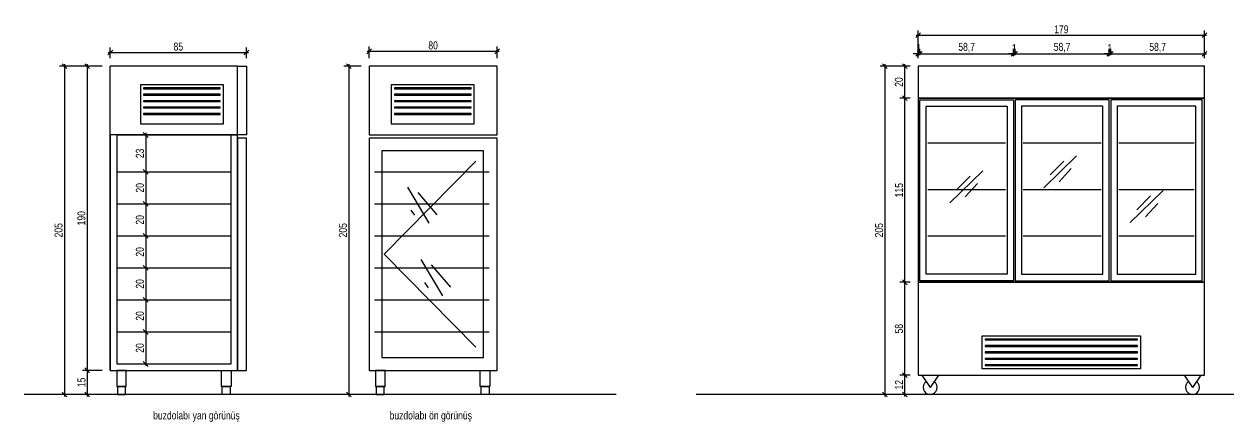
# Model space of a CAD drawing. Header units: millimetres. Extents: x 14735 to 40675, y 3704 to 9569.
# Drawn here: x 19438 to 20191, y 4731 to 4979 of the extents above; entities that cross this region are included whole.
import ezdxf

# ---------------------------------------------------------------- set-up
doc = ezdxf.new("R2010")
doc.units = ezdxf.units.MM
doc.layers.get('0').update_dxf_attribs({"lineweight": 25})
doc.styles.add('UBN', font='GOTHIC.TTF', dxfattribs={"width": 0.8})
doc.dimstyles.new('U_DIM_1_50', dxfattribs={"dimtxt": 5, "dimasz": 3, "dimexe": 3, "dimexo": 5, "dimgap": 1, "dimtad": 1, "dimdec": 1, "dimzin": 11, "dimtxsty": 'UBN', "dimblk": 'OBLIQUE', "dimcen": 1.5, "dimdle": 1.25, "dimclrd": 251, "dimclre": 251, "dimclrt": 1, "dimadec": 0, "dimazin": 0, "dimtfac": 1.25, "dimtdec": 1, "dimtix": 1, "dimtofl": 0, "dimtmove": 1, "dimatfit": 3, "dimldrblk": 'OBLIQUE', "dimfxl": 5, "dimtolj": 1, "dimtzin": 0, "dimarcsym": 0})

# ---------------------------------------------------------------- blocks, each defined once
blk = doc.blocks.new('_Oblique')
at = {"color": 0, "linetype": 'ByBlock', "lineweight": -2}
blk.add_line((-0.5, -0.5), (0.5, 0.5), dxfattribs=at)
blk = doc.blocks.new('*D121')
at = {"color": 251, "lineweight": -2, "transparency": 16777216}
for p, q in [((19500.66, 4909.93), (19516.79, 4909.93)), ((19513.79, 4911.18), (19513.79, 4885.7)), ((19500.66, 4886.95), (19516.79, 4886.95))]:
    blk.add_line(p, q, dxfattribs=at)
at = {"layer": 'Defpoints', "color": 0, "transparency": 16777216}
for p in [(19495.66, 4909.93, 0), (19495.66, 4886.95, 0), (19513.79, 4886.95)]:
    blk.add_point(p, dxfattribs=at)
at = {"color": 251, "lineweight": -2, "transparency": 16777216, "xscale": 3, "yscale": 3, "zscale": 3}
for p, rotation in [((19513.79, 4909.93), 90), ((19513.79, 4886.95), 270)]:
    blk.add_blockref('_Oblique', p, dxfattribs=dict(at, rotation=rotation))
at = {"color": 1, "transparency": 16777216, "insert": (19510.16, 4898.44), "char_height": 5, "attachment_point": 5, "rotation": 90, "style": 'UBN'}
blk.add_mtext('\\A1;23', dxfattribs=at)
blk = doc.blocks.new('*D122')
at = {"color": 251, "lineweight": -2, "transparency": 16777216}
for p, q in [((19500.66, 4886.95), (19516.79, 4886.95)), ((19513.79, 4888.2), (19513.79, 4865.7)), ((19500.66, 4866.95), (19516.79, 4866.95))]:
    blk.add_line(p, q, dxfattribs=at)
at = {"layer": 'Defpoints', "color": 0, "transparency": 16777216}
for p in [(19495.66, 4886.95, 0), (19495.66, 4866.95, 0), (19513.79, 4866.95)]:
    blk.add_point(p, dxfattribs=at)
at = {"color": 251, "lineweight": -2, "transparency": 16777216, "xscale": 3, "yscale": 3, "zscale": 3}
for p, rotation in [((19513.79, 4886.95), 90), ((19513.79, 4866.95), 270)]:
    blk.add_blockref('_Oblique', p, dxfattribs=dict(at, rotation=rotation))
at = {"color": 1, "transparency": 16777216, "insert": (19510.16, 4876.95), "char_height": 5, "attachment_point": 5, "rotation": 90, "style": 'UBN'}
blk.add_mtext('\\A1;20', dxfattribs=at)
blk = doc.blocks.new('*D123')
at = {"color": 251, "lineweight": -2, "transparency": 16777216}
for p, q in [((19500.66, 4866.95), (19516.79, 4866.95)), ((19513.79, 4868.2), (19513.79, 4845.7)), ((19500.66, 4846.95), (19516.79, 4846.95))]:
    blk.add_line(p, q, dxfattribs=at)
at = {"layer": 'Defpoints', "color": 0, "transparency": 16777216}
for p in [(19495.66, 4866.95, 0), (19495.66, 4846.95, 0), (19513.79, 4846.95)]:
    blk.add_point(p, dxfattribs=at)
at = {"color": 251, "lineweight": -2, "transparency": 16777216, "xscale": 3, "yscale": 3, "zscale": 3}
for p, rotation in [((19513.79, 4866.95), 90), ((19513.79, 4846.95), 270)]:
    blk.add_blockref('_Oblique', p, dxfattribs=dict(at, rotation=rotation))
at = {"color": 1, "transparency": 16777216, "insert": (19510.16, 4856.95), "char_height": 5, "attachment_point": 5, "rotation": 90, "style": 'UBN'}
blk.add_mtext('\\A1;20', dxfattribs=at)
blk = doc.blocks.new('*D124')
at = {"color": 251, "lineweight": -2, "transparency": 16777216}
for p, q in [((19513.79, 4848.2), (19513.79, 4825.7)), ((19500.66, 4846.95), (19516.79, 4846.95)), ((19500.66, 4826.95), (19516.79, 4826.95))]:
    blk.add_line(p, q, dxfattribs=at)
at = {"layer": 'Defpoints', "color": 0, "transparency": 16777216}
for p in [(19495.66, 4846.95, 0), (19495.66, 4826.95, 0), (19513.79, 4826.95)]:
    blk.add_point(p, dxfattribs=at)
at = {"color": 251, "lineweight": -2, "transparency": 16777216, "xscale": 3, "yscale": 3, "zscale": 3}
for p, rotation in [((19513.79, 4846.95), 90), ((19513.79, 4826.95), 270)]:
    blk.add_blockref('_Oblique', p, dxfattribs=dict(at, rotation=rotation))
at = {"color": 1, "transparency": 16777216, "insert": (19510.16, 4836.95), "char_height": 5, "attachment_point": 5, "rotation": 90, "style": 'UBN'}
blk.add_mtext('\\A1;20', dxfattribs=at)
blk = doc.blocks.new('*D117')
at = {"color": 251, "lineweight": -2, "transparency": 16777216}
for p, q in [((19500.66, 4826.95), (19516.79, 4826.95)), ((19513.79, 4828.2), (19513.79, 4805.7)), ((19500.66, 4806.95), (19516.79, 4806.95))]:
    blk.add_line(p, q, dxfattribs=at)
at = {"layer": 'Defpoints', "color": 0, "transparency": 16777216}
for p in [(19495.66, 4826.95, 0), (19495.66, 4806.95, 0), (19513.79, 4806.95)]:
    blk.add_point(p, dxfattribs=at)
at = {"color": 251, "lineweight": -2, "transparency": 16777216, "xscale": 3, "yscale": 3, "zscale": 3}
for p, rotation in [((19513.79, 4826.95), 90), ((19513.79, 4806.95), 270)]:
    blk.add_blockref('_Oblique', p, dxfattribs=dict(at, rotation=rotation))
at = {"color": 1, "transparency": 16777216, "insert": (19510.16, 4816.95), "char_height": 5, "attachment_point": 5, "rotation": 90, "style": 'UBN'}
blk.add_mtext('\\A1;20', dxfattribs=at)
blk = doc.blocks.new('*D118')
at = {"color": 251, "lineweight": -2, "transparency": 16777216}
for p, q in [((19500.66, 4806.95), (19516.79, 4806.95)), ((19513.79, 4808.2), (19513.79, 4785.7)), ((19500.66, 4786.95), (19516.79, 4786.95))]:
    blk.add_line(p, q, dxfattribs=at)
at = {"layer": 'Defpoints', "color": 0, "transparency": 16777216}
for p in [(19495.66, 4806.95, 0), (19495.66, 4786.95, 0), (19513.79, 4786.95)]:
    blk.add_point(p, dxfattribs=at)
at = {"color": 251, "lineweight": -2, "transparency": 16777216, "xscale": 3, "yscale": 3, "zscale": 3}
for p, rotation in [((19513.79, 4806.95), 90), ((19513.79, 4786.95), 270)]:
    blk.add_blockref('_Oblique', p, dxfattribs=dict(at, rotation=rotation))
at = {"color": 1, "transparency": 16777216, "insert": (19510.16, 4796.95), "char_height": 5, "attachment_point": 5, "rotation": 90, "style": 'UBN'}
blk.add_mtext('\\A1;20', dxfattribs=at)
blk = doc.blocks.new('*D119')
at = {"color": 251, "lineweight": -2, "transparency": 16777216}
for p, q in [((19513.79, 4788.2), (19513.79, 4765.7)), ((19500.66, 4786.95), (19516.79, 4786.95)), ((19500.66, 4766.95), (19516.79, 4766.95))]:
    blk.add_line(p, q, dxfattribs=at)
at = {"layer": 'Defpoints', "color": 0, "transparency": 16777216}
for p in [(19495.66, 4786.95, 0), (19495.66, 4766.95, 0), (19513.79, 4766.95)]:
    blk.add_point(p, dxfattribs=at)
at = {"color": 251, "lineweight": -2, "transparency": 16777216, "xscale": 3, "yscale": 3, "zscale": 3}
for p, rotation in [((19513.79, 4786.95), 90), ((19513.79, 4766.95), 270)]:
    blk.add_blockref('_Oblique', p, dxfattribs=dict(at, rotation=rotation))
at = {"color": 1, "transparency": 16777216, "insert": (19510.16, 4776.95), "char_height": 5, "attachment_point": 5, "rotation": 90, "style": 'UBN'}
blk.add_mtext('\\A1;20', dxfattribs=at)
blk = doc.blocks.new('*D120')
at = {"color": 251, "lineweight": -2, "transparency": 16777216}
for p, q in [((19477.25, 4954.18), (19477.25, 4761.7)), ((19486.66, 4952.93), (19474.25, 4952.93)), ((19486.66, 4762.95), (19474.25, 4762.95))]:
    blk.add_line(p, q, dxfattribs=at)
at = {"layer": 'Defpoints', "color": 0, "transparency": 16777216}
for p in [(19491.66, 4952.93, 0), (19477.25, 4762.95), (19491.66, 4762.95, 0)]:
    blk.add_point(p, dxfattribs=at)
at = {"color": 251, "lineweight": -2, "transparency": 16777216, "xscale": 3, "yscale": 3, "zscale": 3}
for p, rotation in [((19477.25, 4952.93), 90), ((19477.25, 4762.95), 270)]:
    blk.add_blockref('_Oblique', p, dxfattribs=dict(at, rotation=rotation))
at = {"color": 1, "transparency": 16777216, "insert": (19473.62, 4857.94), "char_height": 5, "attachment_point": 5, "rotation": 90, "style": 'UBN'}
blk.add_mtext('\\A1;190', dxfattribs=at)
blk = doc.blocks.new('*D125')
at = {"color": 251, "lineweight": -2, "transparency": 16777216}
for p, q in [((19462.99, 4954.18), (19462.99, 4746.7)), ((19486.66, 4952.93), (19459.99, 4952.93)), ((19491.16, 4747.95), (19459.99, 4747.95))]:
    blk.add_line(p, q, dxfattribs=at)
at = {"layer": 'Defpoints', "color": 0, "transparency": 16777216}
for p in [(19491.66, 4952.93, 0), (19462.99, 4747.95), (19496.16, 4747.95, 0)]:
    blk.add_point(p, dxfattribs=at)
at = {"color": 251, "lineweight": -2, "transparency": 16777216, "xscale": 3, "yscale": 3, "zscale": 3}
for p, rotation in [((19462.99, 4952.93), 90), ((19462.99, 4747.95), 270)]:
    blk.add_blockref('_Oblique', p, dxfattribs=dict(at, rotation=rotation))
at = {"color": 1, "transparency": 16777216, "insert": (19459.36, 4850.44), "char_height": 5, "attachment_point": 5, "rotation": 90, "style": 'UBN'}
blk.add_mtext('\\A1;205', dxfattribs=at)
blk = doc.blocks.new('*D126')
at = {"color": 251, "lineweight": -2, "transparency": 16777216}
for p, q in [((19490.41, 4961.45), (19577.91, 4961.45)), ((19491.66, 4957.93), (19491.66, 4964.45)), ((19576.66, 4957.93), (19576.66, 4964.45))]:
    blk.add_line(p, q, dxfattribs=at)
at = {"layer": 'Defpoints', "color": 0, "transparency": 16777216}
for p in [(19576.66, 4961.45), (19491.66, 4952.93, 0), (19576.66, 4952.93, 0)]:
    blk.add_point(p, dxfattribs=at)
at = {"color": 251, "lineweight": -2, "transparency": 16777216, "xscale": 3, "yscale": 3, "zscale": 3, "rotation": 180}
blk.add_blockref('_Oblique', (19491.66, 4961.45), dxfattribs=at)
at = {"color": 251, "lineweight": -2, "transparency": 16777216, "xscale": 3, "yscale": 3, "zscale": 3}
blk.add_blockref('_Oblique', (19576.66, 4961.45), dxfattribs=at)
at = {"color": 1, "transparency": 16777216, "insert": (19534.16, 4965.08), "char_height": 5, "attachment_point": 5, "style": 'UBN'}
blk.add_mtext('\\A1;85', dxfattribs=at)
blk = doc.blocks.new('*D127')
at = {"color": 251, "lineweight": -2, "transparency": 16777216}
for p, q in [((19486.66, 4762.95), (19474.25, 4762.95)), ((19477.25, 4764.2), (19477.25, 4746.7)), ((19491.16, 4747.95), (19474.25, 4747.95))]:
    blk.add_line(p, q, dxfattribs=at)
at = {"layer": 'Defpoints', "color": 0, "transparency": 16777216}
for p in [(19491.66, 4762.95, 0), (19477.25, 4747.95), (19496.16, 4747.95, 0)]:
    blk.add_point(p, dxfattribs=at)
at = {"color": 251, "lineweight": -2, "transparency": 16777216, "xscale": 3, "yscale": 3, "zscale": 3}
for p, rotation in [((19477.25, 4762.95), 90), ((19477.25, 4747.95), 270)]:
    blk.add_blockref('_Oblique', p, dxfattribs=dict(at, rotation=rotation))
at = {"color": 1, "transparency": 16777216, "insert": (19473.68, 4755.45), "char_height": 5, "attachment_point": 5, "rotation": 90, "style": 'UBN'}
blk.add_mtext('\\A1;15', dxfattribs=at)
blk = doc.blocks.new('*D128')
at = {"color": 251, "lineweight": -2, "transparency": 16777216}
for p, q in [((19652.11, 4962.18), (19734.61, 4962.18)), ((19653.36, 4957.93), (19653.36, 4965.18)), ((19733.36, 4957.93), (19733.36, 4965.18))]:
    blk.add_line(p, q, dxfattribs=at)
at = {"layer": 'Defpoints', "color": 0, "transparency": 16777216}
for p in [(19733.36, 4962.18), (19653.36, 4952.93, 0), (19733.36, 4952.93, 0)]:
    blk.add_point(p, dxfattribs=at)
at = {"color": 251, "lineweight": -2, "transparency": 16777216, "xscale": 3, "yscale": 3, "zscale": 3, "rotation": 180}
blk.add_blockref('_Oblique', (19653.36, 4962.18), dxfattribs=at)
at = {"color": 251, "lineweight": -2, "transparency": 16777216, "xscale": 3, "yscale": 3, "zscale": 3}
blk.add_blockref('_Oblique', (19733.36, 4962.18), dxfattribs=at)
at = {"color": 1, "transparency": 16777216, "insert": (19693.36, 4965.81), "char_height": 5, "attachment_point": 5, "style": 'UBN'}
blk.add_mtext('\\A1;80', dxfattribs=at)
blk = doc.blocks.new('*D129')
at = {"color": 251, "lineweight": -2, "transparency": 16777216}
for p, q in [((19640.66, 4954.18), (19640.66, 4746.7)), ((19648.36, 4952.93), (19637.66, 4952.93)), ((19648.36, 4747.95), (19637.66, 4747.95))]:
    blk.add_line(p, q, dxfattribs=at)
at = {"layer": 'Defpoints', "color": 0, "transparency": 16777216}
for p in [(19653.36, 4952.93, 0), (19640.66, 4747.95), (19653.36, 4747.95, 0)]:
    blk.add_point(p, dxfattribs=at)
at = {"color": 251, "lineweight": -2, "transparency": 16777216, "xscale": 3, "yscale": 3, "zscale": 3}
for p, rotation in [((19640.66, 4952.93), 90), ((19640.66, 4747.95), 270)]:
    blk.add_blockref('_Oblique', p, dxfattribs=dict(at, rotation=rotation))
at = {"color": 1, "transparency": 16777216, "insert": (19637.04, 4850.44), "char_height": 5, "attachment_point": 5, "rotation": 90, "style": 'UBN'}
blk.add_mtext('\\A1;205', dxfattribs=at)
blk = doc.blocks.new('*D130')
at = {"color": 251, "lineweight": -2, "transparency": 16777216}
for p, q in [((19991.36, 4759.95), (19985.03, 4759.95)), ((19988.03, 4746.7), (19988.03, 4761.2)), ((19986.03, 4747.95), (19985.03, 4747.95))]:
    blk.add_line(p, q, dxfattribs=at)
at = {"layer": 'Defpoints', "color": 0, "transparency": 16777216}
for p in [(19988.03, 4759.95), (19996.36, 4759.95), (19991.03, 4747.95)]:
    blk.add_point(p, dxfattribs=at)
at = {"color": 251, "lineweight": -2, "transparency": 16777216, "xscale": 3, "yscale": 3, "zscale": 3}
for p, rotation in [((19988.03, 4759.95), 90), ((19988.03, 4747.95), 270)]:
    blk.add_blockref('_Oblique', p, dxfattribs=dict(at, rotation=rotation))
at = {"color": 1, "transparency": 16777216, "insert": (19984.46, 4753.95), "char_height": 5, "attachment_point": 5, "rotation": 90, "style": 'UBN'}
blk.add_mtext('\\A1;12', dxfattribs=at)
blk = doc.blocks.new('*D131')
at = {"color": 251, "lineweight": -2, "transparency": 16777216}
for p, q in [((19991.36, 4817.95), (19985.03, 4817.95)), ((19988.03, 4758.7), (19988.03, 4819.2)), ((19991.36, 4759.95), (19985.03, 4759.95))]:
    blk.add_line(p, q, dxfattribs=at)
at = {"layer": 'Defpoints', "color": 0, "transparency": 16777216}
for p in [(19988.03, 4817.95), (19996.36, 4817.95), (19996.36, 4759.95)]:
    blk.add_point(p, dxfattribs=at)
at = {"color": 251, "lineweight": -2, "transparency": 16777216, "xscale": 3, "yscale": 3, "zscale": 3}
for p, rotation in [((19988.03, 4817.95), 90), ((19988.03, 4759.95), 270)]:
    blk.add_blockref('_Oblique', p, dxfattribs=dict(at, rotation=rotation))
at = {"color": 1, "transparency": 16777216, "insert": (19984.4, 4788.95), "char_height": 5, "attachment_point": 5, "rotation": 90, "style": 'UBN'}
blk.add_mtext('\\A1;58', dxfattribs=at)
blk = doc.blocks.new('*D132')
at = {"color": 251, "lineweight": -2, "transparency": 16777216}
for p, q in [((19991.36, 4932.95), (19985.03, 4932.95)), ((19988.03, 4816.7), (19988.03, 4934.2)), ((19991.36, 4817.95), (19985.03, 4817.95))]:
    blk.add_line(p, q, dxfattribs=at)
at = {"layer": 'Defpoints', "color": 0, "transparency": 16777216}
for p in [(19988.03, 4932.95), (19996.36, 4932.95), (19996.36, 4817.95)]:
    blk.add_point(p, dxfattribs=at)
at = {"color": 251, "lineweight": -2, "transparency": 16777216, "xscale": 3, "yscale": 3, "zscale": 3}
for p, rotation in [((19988.03, 4932.95), 90), ((19988.03, 4817.95), 270)]:
    blk.add_blockref('_Oblique', p, dxfattribs=dict(at, rotation=rotation))
at = {"color": 1, "transparency": 16777216, "insert": (19984.46, 4875.45), "char_height": 5, "attachment_point": 5, "rotation": 90, "style": 'UBN'}
blk.add_mtext('\\A1;115', dxfattribs=at)
blk = doc.blocks.new('*D133')
at = {"color": 251, "lineweight": -2, "transparency": 16777216}
for p, q in [((19988.03, 4931.7), (19988.03, 4954.2)), ((19991.36, 4952.95), (19985.03, 4952.95)), ((19991.36, 4932.95), (19985.03, 4932.95))]:
    blk.add_line(p, q, dxfattribs=at)
at = {"layer": 'Defpoints', "color": 0, "transparency": 16777216}
for p in [(19988.03, 4952.95), (19996.36, 4952.95), (19996.36, 4932.95)]:
    blk.add_point(p, dxfattribs=at)
at = {"color": 251, "lineweight": -2, "transparency": 16777216, "xscale": 3, "yscale": 3, "zscale": 3}
for p, rotation in [((19988.03, 4952.95), 90), ((19988.03, 4932.95), 270)]:
    blk.add_blockref('_Oblique', p, dxfattribs=dict(at, rotation=rotation))
at = {"color": 1, "transparency": 16777216, "insert": (19984.4, 4942.95), "char_height": 5, "attachment_point": 5, "rotation": 90, "style": 'UBN'}
blk.add_mtext('\\A1;20', dxfattribs=at)
blk = doc.blocks.new('*D134')
at = {"color": 251, "lineweight": -2, "transparency": 16777216}
for p, q in [((19975.63, 4954.2), (19975.63, 4746.7)), ((19991.36, 4952.95), (19972.63, 4952.95)), ((19986.03, 4747.95), (19972.63, 4747.95))]:
    blk.add_line(p, q, dxfattribs=at)
at = {"layer": 'Defpoints', "color": 0, "transparency": 16777216}
for p in [(19996.36, 4952.95), (19975.63, 4747.95), (19991.03, 4747.95)]:
    blk.add_point(p, dxfattribs=at)
at = {"color": 251, "lineweight": -2, "transparency": 16777216, "xscale": 3, "yscale": 3, "zscale": 3}
for p, rotation in [((19975.63, 4952.95), 90), ((19975.63, 4747.95), 270)]:
    blk.add_blockref('_Oblique', p, dxfattribs=dict(at, rotation=rotation))
at = {"color": 1, "transparency": 16777216, "insert": (19972, 4850.45), "char_height": 5, "attachment_point": 5, "rotation": 90, "style": 'UBN'}
blk.add_mtext('\\A1;205', dxfattribs=at)
blk = doc.blocks.new('*D135')
at = {"color": 251, "lineweight": -2, "transparency": 16777216}
for p, q in [((19997.36, 4959.79), (19997.36, 4963.64)), ((20056.03, 4959.79), (20056.03, 4963.64)), ((19996.11, 4960.64), (20057.28, 4960.64))]:
    blk.add_line(p, q, dxfattribs=at)
at = {"layer": 'Defpoints', "color": 0, "transparency": 16777216}
for p in [(19997.36, 4954.79), (20056.03, 4960.64), (20056.03, 4954.79)]:
    blk.add_point(p, dxfattribs=at)
at = {"color": 251, "lineweight": -2, "transparency": 16777216, "xscale": 3, "yscale": 3, "zscale": 3, "rotation": 180}
blk.add_blockref('_Oblique', (19997.36, 4960.64), dxfattribs=at)
at = {"color": 251, "lineweight": -2, "transparency": 16777216, "xscale": 3, "yscale": 3, "zscale": 3}
blk.add_blockref('_Oblique', (20056.03, 4960.64), dxfattribs=at)
at = {"color": 1, "transparency": 16777216, "insert": (20026.7, 4964.49), "char_height": 5, "attachment_point": 5, "style": 'UBN'}
blk.add_mtext('\\A1;58,7', dxfattribs=at)
blk = doc.blocks.new('*D136')
at = {"color": 251, "lineweight": -2, "transparency": 16777216}
for p, q in [((20056.03, 4959.79), (20056.03, 4963.64)), ((20057.03, 4959.79), (20057.03, 4963.64)), ((20056.03, 4960.64), (20053.03, 4960.64)), ((20057.03, 4960.64), (20060.03, 4960.64))]:
    blk.add_line(p, q, dxfattribs=at)
at = {"layer": 'Defpoints', "color": 0, "transparency": 16777216}
for p in [(20056.03, 4954.79), (20057.03, 4960.64), (20057.03, 4954.79)]:
    blk.add_point(p, dxfattribs=at)
at = {"color": 251, "lineweight": -2, "transparency": 16777216, "xscale": 3, "yscale": 3, "zscale": 3}
blk.add_blockref('_Oblique', (20056.03, 4960.64), dxfattribs=at)
at = {"color": 251, "lineweight": -2, "transparency": 16777216, "xscale": 3, "yscale": 3, "zscale": 3, "rotation": 180}
blk.add_blockref('_Oblique', (20057.03, 4960.64), dxfattribs=at)
at = {"color": 1, "transparency": 16777216, "insert": (20056.53, 4964.14), "char_height": 5, "attachment_point": 5, "style": 'UBN'}
blk.add_mtext('\\A1;1', dxfattribs=at)
blk = doc.blocks.new('*D137')
at = {"color": 251, "lineweight": -2, "transparency": 16777216}
for p, q in [((20057.03, 4959.79), (20057.03, 4963.64)), ((20115.7, 4959.79), (20115.7, 4963.64)), ((20055.78, 4960.64), (20116.95, 4960.64))]:
    blk.add_line(p, q, dxfattribs=at)
at = {"layer": 'Defpoints', "color": 0, "transparency": 16777216}
for p in [(20057.03, 4954.79), (20115.7, 4960.64), (20115.7, 4954.79)]:
    blk.add_point(p, dxfattribs=at)
at = {"color": 251, "lineweight": -2, "transparency": 16777216, "xscale": 3, "yscale": 3, "zscale": 3, "rotation": 180}
blk.add_blockref('_Oblique', (20057.03, 4960.64), dxfattribs=at)
at = {"color": 251, "lineweight": -2, "transparency": 16777216, "xscale": 3, "yscale": 3, "zscale": 3}
blk.add_blockref('_Oblique', (20115.7, 4960.64), dxfattribs=at)
at = {"color": 1, "transparency": 16777216, "insert": (20086.36, 4964.49), "char_height": 5, "attachment_point": 5, "style": 'UBN'}
blk.add_mtext('\\A1;58,7', dxfattribs=at)
blk = doc.blocks.new('*D138')
at = {"color": 251, "lineweight": -2, "transparency": 16777216}
for p, q in [((20115.7, 4959.79), (20115.7, 4963.64)), ((20116.7, 4959.79), (20116.7, 4963.64)), ((20115.7, 4960.64), (20112.7, 4960.64)), ((20116.7, 4960.64), (20119.7, 4960.64))]:
    blk.add_line(p, q, dxfattribs=at)
at = {"layer": 'Defpoints', "color": 0, "transparency": 16777216}
for p in [(20115.7, 4954.79), (20116.7, 4960.64), (20116.7, 4954.79)]:
    blk.add_point(p, dxfattribs=at)
at = {"color": 251, "lineweight": -2, "transparency": 16777216, "xscale": 3, "yscale": 3, "zscale": 3}
blk.add_blockref('_Oblique', (20115.7, 4960.64), dxfattribs=at)
at = {"color": 251, "lineweight": -2, "transparency": 16777216, "xscale": 3, "yscale": 3, "zscale": 3, "rotation": 180}
blk.add_blockref('_Oblique', (20116.7, 4960.64), dxfattribs=at)
at = {"color": 1, "transparency": 16777216, "insert": (20116.2, 4964.14), "char_height": 5, "attachment_point": 5, "style": 'UBN'}
blk.add_mtext('\\A1;1', dxfattribs=at)
blk = doc.blocks.new('*D139')
at = {"color": 251, "lineweight": -2, "transparency": 16777216}
for p, q in [((20116.7, 4959.79), (20116.7, 4963.64)), ((20175.36, 4960.79), (20175.36, 4963.64)), ((20115.45, 4960.64), (20176.61, 4960.64))]:
    blk.add_line(p, q, dxfattribs=at)
at = {"layer": 'Defpoints', "color": 0, "transparency": 16777216}
for p in [(20116.7, 4954.79), (20175.36, 4960.64), (20175.36, 4955.79)]:
    blk.add_point(p, dxfattribs=at)
at = {"color": 251, "lineweight": -2, "transparency": 16777216, "xscale": 3, "yscale": 3, "zscale": 3, "rotation": 180}
blk.add_blockref('_Oblique', (20116.7, 4960.64), dxfattribs=at)
at = {"color": 251, "lineweight": -2, "transparency": 16777216, "xscale": 3, "yscale": 3, "zscale": 3}
blk.add_blockref('_Oblique', (20175.36, 4960.64), dxfattribs=at)
at = {"color": 1, "transparency": 16777216, "insert": (20146.03, 4964.49), "char_height": 5, "attachment_point": 5, "style": 'UBN'}
blk.add_mtext('\\A1;58,7', dxfattribs=at)
blk = doc.blocks.new('*D140')
at = {"color": 251, "lineweight": -2, "transparency": 16777216}
for p, q in [((19996.36, 4960.79), (19996.36, 4963.64)), ((19997.36, 4959.79), (19997.36, 4963.64)), ((19996.36, 4960.64), (19993.36, 4960.64)), ((19997.36, 4960.64), (20000.36, 4960.64))]:
    blk.add_line(p, q, dxfattribs=at)
at = {"layer": 'Defpoints', "color": 0, "transparency": 16777216}
for p in [(19996.36, 4960.64), (19996.36, 4955.79), (19997.36, 4954.79)]:
    blk.add_point(p, dxfattribs=at)
at = {"color": 251, "lineweight": -2, "transparency": 16777216, "xscale": 3, "yscale": 3, "zscale": 3}
blk.add_blockref('_Oblique', (19996.36, 4960.64), dxfattribs=at)
at = {"color": 251, "lineweight": -2, "transparency": 16777216, "xscale": 3, "yscale": 3, "zscale": 3, "rotation": 180}
blk.add_blockref('_Oblique', (19997.36, 4960.64), dxfattribs=at)
at = {"color": 1, "transparency": 16777216, "insert": (19996.86, 4964.14), "char_height": 5, "attachment_point": 5, "style": 'UBN'}
blk.add_mtext('\\A1;1', dxfattribs=at)
blk = doc.blocks.new('*D141')
at = {"color": 251, "lineweight": -2, "transparency": 16777216}
for p, q in [((19995.11, 4972.24), (20176.61, 4972.24)), ((19996.36, 4957.95), (19996.36, 4975.24)), ((20175.36, 4957.95), (20175.36, 4975.24))]:
    blk.add_line(p, q, dxfattribs=at)
at = {"layer": 'Defpoints', "color": 0, "transparency": 16777216}
for p in [(20175.36, 4972.24), (19996.36, 4952.95), (20175.36, 4952.95)]:
    blk.add_point(p, dxfattribs=at)
at = {"color": 251, "lineweight": -2, "transparency": 16777216, "xscale": 3, "yscale": 3, "zscale": 3, "rotation": 180}
blk.add_blockref('_Oblique', (19996.36, 4972.24), dxfattribs=at)
at = {"color": 251, "lineweight": -2, "transparency": 16777216, "xscale": 3, "yscale": 3, "zscale": 3}
blk.add_blockref('_Oblique', (20175.36, 4972.24), dxfattribs=at)
at = {"color": 1, "transparency": 16777216, "insert": (20085.86, 4975.87), "char_height": 5, "attachment_point": 5, "style": 'UBN'}
blk.add_mtext('\\A1;179', dxfattribs=at)

msp = doc.modelspace()

# ---------------------------------------------------------------- linework, layer by layer
for p, q in [((19571.16, 4952.93, 0), (19491.66, 4952.93, 0)), ((19491.66, 4909.93, 0), (19491.66, 4952.93, 0)), ((19571.16, 4909.93, 0), (19571.16, 4952.93, 0)), ((19733.36, 4952.93, 0), (19653.36, 4952.93, 0)), ((19491.66, 4762.95, 0), (19491.66, 4909.93, 0)), ((19495.66, 4909.93, 0), (19571.16, 4909.93, 0)), ((19571.16, 4764.95, 0), (19571.16, 4909.93, 0)), ((20002.36, 4904.95), (20051.03, 4904.95)), ((20062.03, 4904.95), (20110.7, 4904.95)), ((20121.7, 4904.95), (20168.86, 4904.95)), ((19720, 4893.48, 0), (19662.85, 4835.44, 0)), ((19495.66, 4886.95, 0), (19567.16, 4886.95, 0)), ((19656.8, 4886.95, 0), (19728.3, 4886.95, 0)), ((20002.36, 4875.95), (20051.03, 4875.95)), ((20062.03, 4875.95), (20110.7, 4875.95)), ((20121.7, 4875.95), (20168.86, 4875.95)), ((19495.66, 4866.95, 0), (19567.16, 4866.95, 0)), ((19656.8, 4866.95, 0), (19728.3, 4866.95, 0)), ((19495.66, 4846.95, 0), (19567.16, 4846.95, 0)), ((19656.8, 4846.95, 0), (19728.3, 4846.95, 0)), ((20002.36, 4846.95), (20051.03, 4846.95)), ((20062.03, 4846.95), (20110.7, 4846.95)), ((20121.7, 4846.95), (20168.86, 4846.95)), ((19662.85, 4835.44, 0), (19720, 4777.39, 0)), ((19495.66, 4826.95, 0), (19567.16, 4826.95, 0)), ((19656.8, 4826.95, 0), (19728.3, 4826.95, 0)), ((19996.36, 4817.95), (20175.36, 4817.95)), ((19495.66, 4806.95, 0), (19567.16, 4806.95, 0)), ((19656.8, 4806.95, 0), (19728.3, 4806.95, 0)), ((19495.66, 4786.95, 0), (19567.16, 4786.95, 0)), ((19656.8, 4786.95, 0), (19728.3, 4786.95, 0)), ((19571.16, 4762.95, 0), (19571.16, 4764.95, 0)), ((19733.36, 4762.95, 0), (19733.36, 4764.95, 0)), ((19491.66, 4762.95, 0), (19571.16, 4762.95, 0)), ((19998.65, 4759.95), (20003.86, 4752.36)), ((20009.08, 4759.95), (20003.86, 4752.36)), ((20162.65, 4759.95), (20167.86, 4752.36)), ((20173.08, 4759.95), (20167.86, 4752.36)), ((19807.77, 4747.95, 0), (19437.81, 4747.95, 0)), ((20807.54, 4747.95, 0), (19857.63, 4747.95, 0))]:
    msp.add_line(p, q)
at = {"color": 4}
for p, q in [((20074.85, 4877.03), (20095.4, 4896.97)), ((20078.9, 4885.05), (20087.5, 4893.64)), ((20016.3, 4867.64), (20036.86, 4887.58)), ((20084.43, 4880.62), (20092.01, 4889)), ((20020.36, 4875.66), (20028.96, 4884.25)), ((20025.88, 4871.23), (20033.47, 4879.61)), ((19677.28, 4877.32), (19690.76, 4854.77)), ((19683.73, 4874.1), (19695.74, 4860.04)), ((20128.91, 4855.24), (20149.47, 4875.18)), ((20132.97, 4863.25), (20141.57, 4871.84)), ((19679.53, 4862.99), (19681.72, 4859.77)), ((20138.49, 4858.83), (20146.07, 4867.2)), ((19685.76, 4832.12), (19699.24, 4809.57)), ((19692.21, 4828.9), (19704.23, 4814.84)), ((19688.01, 4817.79), (19690.2, 4814.57))]:
    msp.add_line(p, q, dxfattribs=at)
at = {"elevation": 0}
for points in [[(19576.66, 4909.93), (19571.16, 4909.93), (19571.16, 4952.93), (19576.66, 4952.93)], [(19653.36, 4909.93), (19733.36, 4909.93), (19733.36, 4952.93), (19653.36, 4952.93)], [(19510.45, 4916.82), (19562.38, 4916.82), (19562.38, 4941.32), (19510.45, 4941.32)], [(19512.45, 4938.82), (19560.38, 4938.82), (19560.38, 4939.32), (19512.45, 4939.32)], [(19667.14, 4916.82), (19719.07, 4916.82), (19719.07, 4941.32), (19667.14, 4941.32)], [(19669.14, 4938.82), (19717.07, 4938.82), (19717.07, 4939.32), (19669.14, 4939.32)], [(19512.45, 4934.82), (19560.38, 4934.82), (19560.38, 4935.32), (19512.45, 4935.32)], [(19512.45, 4930.82), (19560.38, 4930.82), (19560.38, 4931.32), (19512.45, 4931.32)], [(19669.14, 4934.82), (19717.07, 4934.82), (19717.07, 4935.32), (19669.14, 4935.32)], [(19669.14, 4930.82), (19717.07, 4930.82), (19717.07, 4931.32), (19669.14, 4931.32)], [(19512.45, 4926.82), (19560.38, 4926.82), (19560.38, 4927.32), (19512.45, 4927.32)], [(19512.45, 4922.82), (19560.38, 4922.82), (19560.38, 4923.32), (19512.45, 4923.32)], [(19669.14, 4926.82), (19717.07, 4926.82), (19717.07, 4927.32), (19669.14, 4927.32)], [(19669.14, 4922.82), (19717.07, 4922.82), (19717.07, 4923.32), (19669.14, 4923.32)], [(19491.66, 4762.95), (19571.16, 4762.95), (19571.16, 4909.93), (19491.66, 4909.93)], [(19567.16, 4909.93), (19495.66, 4909.93), (19495.66, 4766.95), (19567.16, 4766.95)], [(19576.66, 4907.93), (19571.16, 4907.93), (19571.16, 4762.95), (19576.66, 4762.95)], [(19653.36, 4762.95), (19733.36, 4762.95), (19733.36, 4907.93), (19653.36, 4907.93)], [(19661.36, 4770.95), (19724.86, 4770.95), (19724.86, 4899.93), (19661.36, 4899.93)], [(19495.66, 4752.95), (19501.66, 4752.95), (19501.66, 4762.95), (19495.66, 4762.95)], [(19567.16, 4752.95), (19561.16, 4752.95), (19561.16, 4762.95), (19567.16, 4762.95)], [(19657.36, 4752.95), (19663.36, 4752.95), (19663.36, 4762.95), (19657.36, 4762.95)], [(19728.86, 4752.95), (19722.86, 4752.95), (19722.86, 4762.95), (19728.86, 4762.95)], [(19496.16, 4747.95), (19501.16, 4747.95), (19501.16, 4752.95), (19496.16, 4752.95)], [(19566.66, 4747.95), (19561.66, 4747.95), (19561.66, 4752.95), (19566.66, 4752.95)], [(19657.86, 4747.95), (19662.86, 4747.95), (19662.86, 4752.95), (19657.86, 4752.95)], [(19728.36, 4747.95), (19723.36, 4747.95), (19723.36, 4752.95), (19728.36, 4752.95)]]:
    msp.add_lwpolyline(points, close=True, dxfattribs=at)
for points in [[(19996.36, 4932.95), (20175.36, 4932.95), (20175.36, 4952.95), (19996.36, 4952.95)], [(19996.36, 4817.95), (20175.36, 4817.95), (20175.36, 4932.95), (19996.36, 4932.95)], [(19997.36, 4931.95), (20056.03, 4931.95), (20056.03, 4818.95), (19997.36, 4818.95)], [(20115.7, 4931.95), (20057.03, 4931.95), (20057.03, 4818.95), (20115.7, 4818.95)], [(20173.86, 4931.95), (20116.7, 4931.95), (20116.7, 4818.95), (20173.86, 4818.95)], [(20001.36, 4927.95), (20052.03, 4927.95), (20052.03, 4822.95), (20001.36, 4822.95)], [(20111.7, 4927.95), (20061.03, 4927.95), (20061.03, 4822.95), (20111.7, 4822.95)], [(20169.86, 4927.95), (20120.7, 4927.95), (20120.7, 4822.95), (20169.86, 4822.95)], [(19996.36, 4759.95), (20175.36, 4759.95), (20175.36, 4817.95), (19996.36, 4817.95)], [(20036.36, 4784.45), (20135.36, 4784.45), (20135.36, 4763.95), (20036.36, 4763.95)], [(20038.36, 4781.95), (20133.36, 4781.95), (20133.36, 4782.45), (20038.36, 4782.45)], [(20038.36, 4777.95), (20133.36, 4777.95), (20133.36, 4778.45), (20038.36, 4778.45)], [(20038.36, 4773.95), (20133.36, 4773.95), (20133.36, 4774.45), (20038.36, 4774.45)], [(20038.36, 4769.95), (20133.36, 4769.95), (20133.36, 4770.45), (20038.36, 4770.45)], [(20038.36, 4765.95), (20133.36, 4765.95), (20133.36, 4766.45), (20038.36, 4766.45)]]:
    msp.add_lwpolyline(points, close=True)
for centre in [(20003.86, 4752.36), (20167.86, 4752.36)]:
    msp.add_arc(centre, 4.41, 124.52276, 55.47724)
msp.add_point((20116.7, 4817.95))

# ---------------------------------------------------------------- texts
at = {"color": 1, "style": 'UBN', "width": 0.8}
for s, p in [('buzdolabı yan görünüş', (19518.44, 4732.33)), ('buzdolabı ön görünüş', (19666.17, 4732.33))]:
    msp.add_text(s, height=5, dxfattribs=at).set_placement(p)

# ---------------------------------------------------------------- dimensions: what is measured, and where the dimension line sits
for base, p1, p2, picture, middle in [((20175.36, 4972.24), (19996.36, 4952.95), (20175.36, 4952.95), '*D141', (20085.86, 4975.87)), ((19576.66, 4961.45), (19491.66, 4952.93, 0), (19576.66, 4952.93, 0), '*D126', (19534.16, 4965.08)), ((19733.36, 4962.18), (19653.36, 4952.93, 0), (19733.36, 4952.93, 0), '*D128', (19693.36, 4965.81)), ((19996.36, 4960.64), (19997.36, 4954.79), (19996.36, 4955.79), '*D140', (19996.86, 4964.14)), ((20056.03, 4960.64), (19997.36, 4954.79), (20056.03, 4954.79), '*D135', (20026.7, 4964.49)), ((20057.03, 4960.64), (20056.03, 4954.79), (20057.03, 4954.79), '*D136', (20056.53, 4964.14)), ((20115.7, 4960.64), (20057.03, 4954.79), (20115.7, 4954.79), '*D137', (20086.36, 4964.49)), ((20116.7, 4960.64), (20115.7, 4954.79), (20116.7, 4954.79), '*D138', (20116.2, 4964.14)), ((20175.36, 4960.64), (20116.7, 4954.79), (20175.36, 4955.79), '*D139', (20146.03, 4964.49))]:
    dim = msp.add_linear_dim(base=base, p1=p1, p2=p2, dimstyle='U_DIM_1_50')
    dim.commit()
    dim.dimension.update_dxf_attribs({"geometry": picture, "text_midpoint": middle})
for base, p1, p2, picture, middle in [((19462.99, 4747.95), (19491.66, 4952.93, 0), (19496.16, 4747.95, 0), '*D125', (19459.36, 4850.44)), ((19477.25, 4762.95), (19491.66, 4952.93, 0), (19491.66, 4762.95, 0), '*D120', (19473.62, 4857.94)), ((19640.66, 4747.95), (19653.36, 4952.93, 0), (19653.36, 4747.95, 0), '*D129', (19637.04, 4850.44)), ((19975.63, 4747.95), (19996.36, 4952.95), (19991.03, 4747.95), '*D134', (19972, 4850.45)), ((19988.03, 4952.95), (19996.36, 4932.95), (19996.36, 4952.95), '*D133', (19984.4, 4942.95)), ((19988.03, 4932.95), (19996.36, 4817.95), (19996.36, 4932.95), '*D132', (19984.46, 4875.45)), ((19513.79, 4886.95), (19495.66, 4909.93, 0), (19495.66, 4886.95, 0), '*D121', (19510.16, 4898.44)), ((19513.79, 4866.95), (19495.66, 4886.95, 0), (19495.66, 4866.95, 0), '*D122', (19510.16, 4876.95)), ((19513.79, 4846.95), (19495.66, 4866.95, 0), (19495.66, 4846.95, 0), '*D123', (19510.16, 4856.95)), ((19513.79, 4826.95), (19495.66, 4846.95, 0), (19495.66, 4826.95, 0), '*D124', (19510.16, 4836.95)), ((19513.79, 4806.95), (19495.66, 4826.95, 0), (19495.66, 4806.95, 0), '*D117', (19510.16, 4816.95)), ((19988.03, 4817.95), (19996.36, 4759.95), (19996.36, 4817.95), '*D131', (19984.4, 4788.95)), ((19513.79, 4786.95), (19495.66, 4806.95, 0), (19495.66, 4786.95, 0), '*D118', (19510.16, 4796.95)), ((19513.79, 4766.95), (19495.66, 4786.95, 0), (19495.66, 4766.95, 0), '*D119', (19510.16, 4776.95)), ((19477.25, 4747.95), (19491.66, 4762.95, 0), (19496.16, 4747.95, 0), '*D127', (19473.68, 4755.45)), ((19988.03, 4759.95), (19991.03, 4747.95), (19996.36, 4759.95), '*D130', (19984.46, 4753.95))]:
    dim = msp.add_linear_dim(base=base, p1=p1, p2=p2, angle=90, dimstyle='U_DIM_1_50')
    dim.commit()
    dim.dimension.update_dxf_attribs({"geometry": picture, "text_midpoint": middle})

doc.saveas('drawing.dxf')
